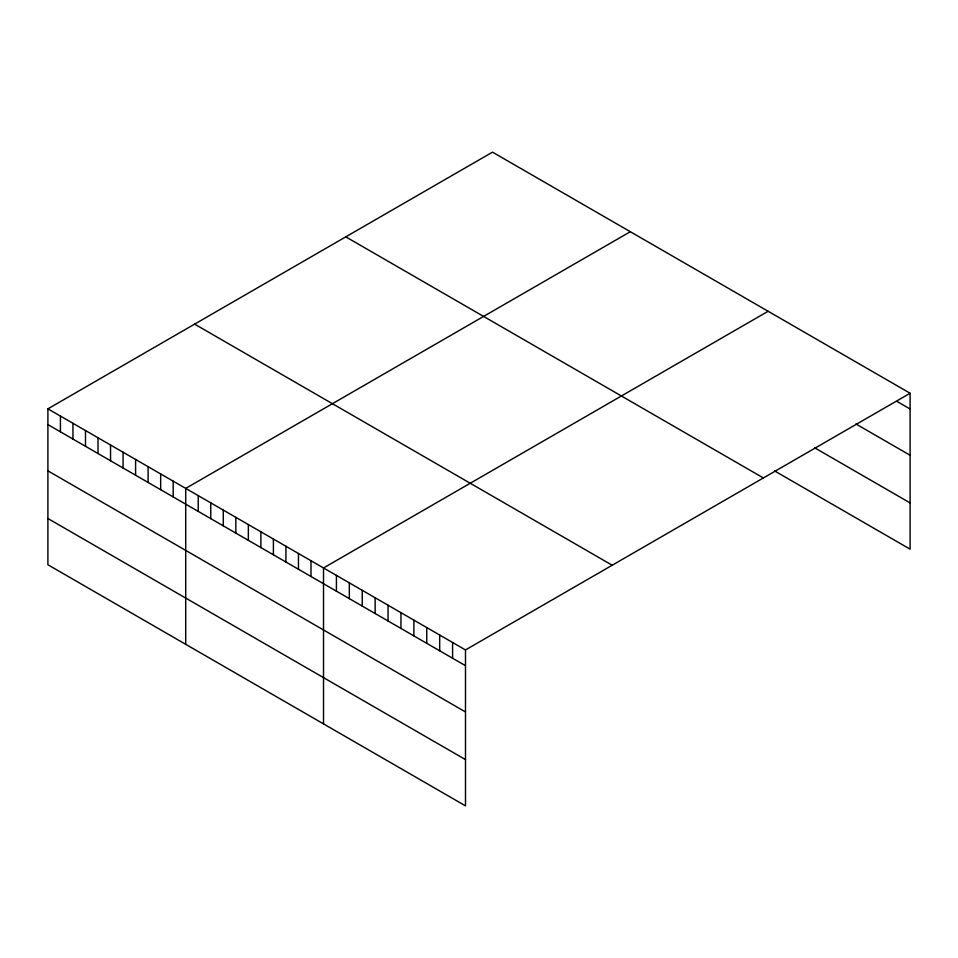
<?xml version="1.0" encoding="UTF-8"?>
<svg xmlns="http://www.w3.org/2000/svg" width="958" height="958" viewBox="0 0 958 958"><rect width="100%" height="100%" fill="white"/><g stroke="black" fill="none" stroke-linecap="round" stroke-linejoin="round"><path stroke-width="1.44" d="M47.9 408.838L465.492 649.931L465.492 805.858L47.9 564.753L47.9 408.838L492.508 152.142L910.1 393.247L910.1 549.162L774.567 470.917M630.316 231.716L185.708 488.4L185.708 644.315M768.112 311.278L323.517 567.962L323.517 723.877M465.492 649.931L910.1 393.247M897.191 401.546L910.1 409.006M855.889 423.951L910.1 455.254M814.587 447.769L910.1 502.914M345.79 236.854L763.382 477.958M194.618 324.127L612.21 565.232M47.9 424.598L465.492 665.69M47.9 470.845L465.492 711.938M47.9 518.506L465.492 759.598M452.595 642.483L452.595 658.242M439.686 635.034L439.686 650.781M426.777 627.574L426.777 643.333M413.868 620.125L413.868 635.884M400.959 612.677L400.959 628.424M388.05 605.216L388.05 620.976M375.141 597.768L375.141 613.527M362.232 590.32L362.232 606.079M349.335 582.871L349.335 598.618M336.426 575.411L336.426 591.17M310.991 560.729L310.991 576.488M298.453 553.496L298.453 569.256M285.927 546.264L285.927 562.023M273.401 539.031L273.401 554.79M260.875 531.798L260.875 547.557M248.35 524.565L248.35 540.324M235.824 517.332L235.824 533.091M223.286 510.099L223.286 525.858M210.76 502.866L210.76 518.625M198.234 495.633L198.234 511.392M173.182 481.167L173.182 496.927M160.657 473.935L160.657 489.694M148.119 466.702L148.119 482.461M135.593 459.469L135.593 475.228M123.067 452.236L123.067 467.995M110.541 445.003L110.541 460.762M98.015 437.77L98.015 453.529M85.49 430.537L85.49 446.296M72.952 423.304L72.952 439.063M60.426 416.071L60.426 431.83"/></g></svg>
